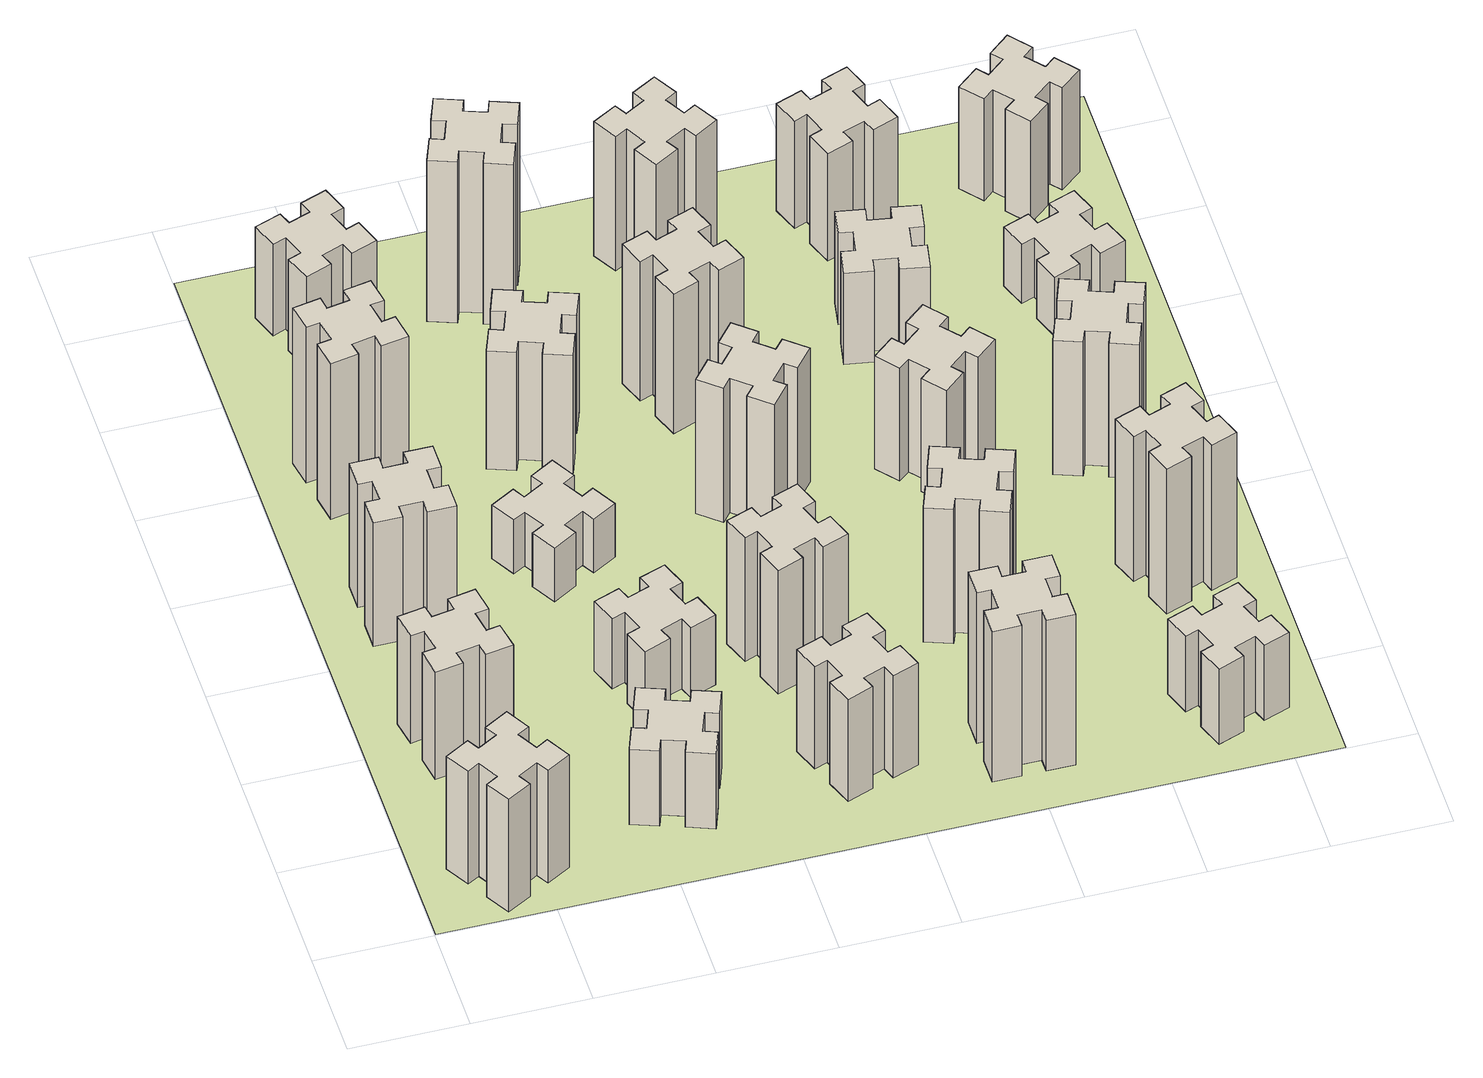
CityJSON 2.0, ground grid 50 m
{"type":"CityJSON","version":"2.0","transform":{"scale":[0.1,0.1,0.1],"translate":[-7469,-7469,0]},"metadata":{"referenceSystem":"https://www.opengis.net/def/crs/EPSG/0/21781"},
"CityObjects":{
"building1":{"type":"Building","attributes":{"class":"1000","function":"1000","usage":"1000","yearOfConstruction":2016,"roofType":"1000","measuredHeight":63,"storeysAboveGround":30,"storeysBelowGround":0},"geometry":[{"type":"Solid","lod":"1","boundaries":[[[[0,1,2,3,4,5,6,7,8,9,10,11,12,13,14,15,16,17,18,19]],[[17,16,20,21]],[[16,15,22,20]],[[15,14,23,22]],[[14,13,24,23]],[[13,12,25,24]],[[12,11,26,25]],[[11,10,27,26]],[[10,9,28,27]],[[9,8,29,28]],[[8,7,30,29]],[[7,6,31,30]],[[6,5,32,31]],[[5,4,33,32]],[[4,3,34,33]],[[3,2,35,34]],[[2,1,36,35]],[[1,0,37,36]],[[0,19,38,37]],[[19,18,39,38]],[[18,17,21,39]],[[24,25,26,27,28,29,30,31,32,33,34,35,36,37,38,39,21,20,22,23]]]]}]},
"building2":{"type":"Building","attributes":{"class":"1000","function":"1000","usage":"1000","yearOfConstruction":2016,"roofType":"1000","measuredHeight":60,"storeysAboveGround":30,"storeysBelowGround":0},"geometry":[{"type":"Solid","lod":"1","boundaries":[[[[40,41,42,43,44,45,46,47,48,49,50,51,52,53,54,55,56,57,58,59]],[[57,56,60,61]],[[56,55,62,60]],[[55,54,63,62]],[[54,53,64,63]],[[53,52,65,64]],[[52,51,66,65]],[[51,50,67,66]],[[50,49,68,67]],[[49,48,69,68]],[[48,47,70,69]],[[47,46,71,70]],[[46,45,72,71]],[[45,44,73,72]],[[44,43,74,73]],[[43,42,75,74]],[[42,41,76,75]],[[41,40,77,76]],[[40,59,78,77]],[[59,58,79,78]],[[58,57,61,79]],[[64,65,66,67,68,69,70,71,72,73,74,75,76,77,78,79,61,60,62,63]]]]}]},
"building3":{"type":"Building","attributes":{"class":"1000","function":"1000","usage":"1000","yearOfConstruction":2016,"roofType":"1000","measuredHeight":69,"storeysAboveGround":30,"storeysBelowGround":0},"geometry":[{"type":"Solid","lod":"1","boundaries":[[[[80,81,82,83,84,85,86,87,88,89,90,91,92,93,94,95,96,97,98,99]],[[97,96,100,101]],[[96,95,102,100]],[[95,94,103,102]],[[94,93,104,103]],[[93,92,105,104]],[[92,91,106,105]],[[91,90,107,106]],[[90,89,108,107]],[[89,88,109,108]],[[88,87,110,109]],[[87,86,111,110]],[[86,85,112,111]],[[85,84,113,112]],[[84,83,114,113]],[[83,82,115,114]],[[82,81,116,115]],[[81,80,117,116]],[[80,99,118,117]],[[99,98,119,118]],[[98,97,101,119]],[[104,105,106,107,108,109,110,111,112,113,114,115,116,117,118,119,101,100,102,103]]]]}]},
"building4":{"type":"Building","attributes":{"class":"1000","function":"1000","usage":"1000","yearOfConstruction":2016,"roofType":"1000","measuredHeight":87,"storeysAboveGround":30,"storeysBelowGround":0},"geometry":[{"type":"Solid","lod":"1","boundaries":[[[[120,121,122,123,124,125,126,127,128,129,130,131,132,133,134,135,136,137,138,139]],[[137,136,140,141]],[[136,135,142,140]],[[135,134,143,142]],[[134,133,144,143]],[[133,132,145,144]],[[132,131,146,145]],[[131,130,147,146]],[[130,129,148,147]],[[129,128,149,148]],[[128,127,150,149]],[[127,126,151,150]],[[126,125,152,151]],[[125,124,153,152]],[[124,123,154,153]],[[123,122,155,154]],[[122,121,156,155]],[[121,120,157,156]],[[120,139,158,157]],[[139,138,159,158]],[[138,137,141,159]],[[144,145,146,147,148,149,150,151,152,153,154,155,156,157,158,159,141,140,142,143]]]]}]},
"building5":{"type":"Building","attributes":{"class":"1000","function":"1000","usage":"1000","yearOfConstruction":2016,"roofType":"1000","measuredHeight":42,"storeysAboveGround":30,"storeysBelowGround":0},"geometry":[{"type":"Solid","lod":"1","boundaries":[[[[160,161,162,163,164,165,166,167,168,169,170,171,172,173,174,175,176,177,178,179]],[[177,176,180,181]],[[176,175,182,180]],[[175,174,183,182]],[[174,173,184,183]],[[173,172,185,184]],[[172,171,186,185]],[[171,170,187,186]],[[170,169,188,187]],[[169,168,189,188]],[[168,167,190,189]],[[167,166,191,190]],[[166,165,192,191]],[[165,164,193,192]],[[164,163,194,193]],[[163,162,195,194]],[[162,161,196,195]],[[161,160,197,196]],[[160,179,198,197]],[[179,178,199,198]],[[178,177,181,199]],[[184,185,186,187,188,189,190,191,192,193,194,195,196,197,198,199,181,180,182,183]]]]}]},
"building6":{"type":"Building","attributes":{"class":"1000","function":"1000","usage":"1000","yearOfConstruction":2016,"roofType":"1000","measuredHeight":51,"storeysAboveGround":30,"storeysBelowGround":0},"geometry":[{"type":"Solid","lod":"1","boundaries":[[[[200,201,202,203,204,205,206,207,208,209,210,211,212,213,214,215,216,217,218,219]],[[217,216,220,221]],[[216,215,222,220]],[[215,214,223,222]],[[214,213,224,223]],[[213,212,225,224]],[[212,211,226,225]],[[211,210,227,226]],[[210,209,228,227]],[[209,208,229,228]],[[208,207,230,229]],[[207,206,231,230]],[[206,205,232,231]],[[205,204,233,232]],[[204,203,234,233]],[[203,202,235,234]],[[202,201,236,235]],[[201,200,237,236]],[[200,219,238,237]],[[219,218,239,238]],[[218,217,221,239]],[[224,225,226,227,228,229,230,231,232,233,234,235,236,237,238,239,221,220,222,223]]]]}]},
"building7":{"type":"Building","attributes":{"class":"1000","function":"1000","usage":"1000","yearOfConstruction":2016,"roofType":"1000","measuredHeight":39,"storeysAboveGround":30,"storeysBelowGround":0},"geometry":[{"type":"Solid","lod":"1","boundaries":[[[[240,241,242,243,244,245,246,247,248,249,250,251,252,253,254,255,256,257,258,259]],[[257,256,260,261]],[[256,255,262,260]],[[255,254,263,262]],[[254,253,264,263]],[[253,252,265,264]],[[252,251,266,265]],[[251,250,267,266]],[[250,249,268,267]],[[249,248,269,268]],[[248,247,270,269]],[[247,246,271,270]],[[246,245,272,271]],[[245,244,273,272]],[[244,243,274,273]],[[243,242,275,274]],[[242,241,276,275]],[[241,240,277,276]],[[240,259,278,277]],[[259,258,279,278]],[[258,257,261,279]],[[264,265,266,267,268,269,270,271,272,273,274,275,276,277,278,279,261,260,262,263]]]]}]},
"building8":{"type":"Building","attributes":{"class":"1000","function":"1000","usage":"1000","yearOfConstruction":2016,"roofType":"1000","measuredHeight":30,"storeysAboveGround":30,"storeysBelowGround":0},"geometry":[{"type":"Solid","lod":"1","boundaries":[[[[280,281,282,283,284,285,286,287,288,289,290,291,292,293,294,295,296,297,298,299]],[[297,296,300,301]],[[296,295,302,300]],[[295,294,303,302]],[[294,293,304,303]],[[293,292,305,304]],[[292,291,306,305]],[[291,290,307,306]],[[290,289,308,307]],[[289,288,309,308]],[[288,287,310,309]],[[287,286,311,310]],[[286,285,312,311]],[[285,284,313,312]],[[284,283,314,313]],[[283,282,315,314]],[[282,281,316,315]],[[281,280,317,316]],[[280,299,318,317]],[[299,298,319,318]],[[298,297,301,319]],[[304,305,306,307,308,309,310,311,312,313,314,315,316,317,318,319,301,300,302,303]]]]}]},
"building9":{"type":"Building","attributes":{"class":"1000","function":"1000","usage":"1000","yearOfConstruction":2016,"roofType":"1000","measuredHeight":66,"storeysAboveGround":30,"storeysBelowGround":0},"geometry":[{"type":"Solid","lod":"1","boundaries":[[[[320,321,322,323,324,325,326,327,328,329,330,331,332,333,334,335,336,337,338,339]],[[337,336,340,341]],[[336,335,342,340]],[[335,334,343,342]],[[334,333,344,343]],[[333,332,345,344]],[[332,331,346,345]],[[331,330,347,346]],[[330,329,348,347]],[[329,328,349,348]],[[328,327,350,349]],[[327,326,351,350]],[[326,325,352,351]],[[325,324,353,352]],[[324,323,354,353]],[[323,322,355,354]],[[322,321,356,355]],[[321,320,357,356]],[[320,339,358,357]],[[339,338,359,358]],[[338,337,341,359]],[[344,345,346,347,348,349,350,351,352,353,354,355,356,357,358,359,341,340,342,343]]]]}]},
"building10":{"type":"Building","attributes":{"class":"1000","function":"1000","usage":"1000","yearOfConstruction":2016,"roofType":"1000","measuredHeight":57,"storeysAboveGround":30,"storeysBelowGround":0},"geometry":[{"type":"Solid","lod":"1","boundaries":[[[[360,361,362,363,364,365,366,367,368,369,370,371,372,373,374,375,376,377,378,379]],[[377,376,380,381]],[[376,375,382,380]],[[375,374,383,382]],[[374,373,384,383]],[[373,372,385,384]],[[372,371,386,385]],[[371,370,387,386]],[[370,369,388,387]],[[369,368,389,388]],[[368,367,390,389]],[[367,366,391,390]],[[366,365,392,391]],[[365,364,393,392]],[[364,363,394,393]],[[363,362,395,394]],[[362,361,396,395]],[[361,360,397,396]],[[360,379,398,397]],[[379,378,399,398]],[[378,377,381,399]],[[384,385,386,387,388,389,390,391,392,393,394,395,396,397,398,399,381,380,382,383]]]]}]},
"building11":{"type":"Building","attributes":{"class":"1000","function":"1000","usage":"1000","yearOfConstruction":2016,"roofType":"1000","measuredHeight":69,"storeysAboveGround":30,"storeysBelowGround":0},"geometry":[{"type":"Solid","lod":"1","boundaries":[[[[400,401,402,403,404,405,406,407,408,409,410,411,412,413,414,415,416,417,418,419]],[[417,416,420,421]],[[416,415,422,420]],[[415,414,423,422]],[[414,413,424,423]],[[413,412,425,424]],[[412,411,426,425]],[[411,410,427,426]],[[410,409,428,427]],[[409,408,429,428]],[[408,407,430,429]],[[407,406,431,430]],[[406,405,432,431]],[[405,404,433,432]],[[404,403,434,433]],[[403,402,435,434]],[[402,401,436,435]],[[401,400,437,436]],[[400,419,438,437]],[[419,418,439,438]],[[418,417,421,439]],[[424,425,426,427,428,429,430,431,432,433,434,435,436,437,438,439,421,420,422,423]]]]}]},
"building12":{"type":"Building","attributes":{"class":"1000","function":"1000","usage":"1000","yearOfConstruction":2016,"roofType":"1000","measuredHeight":90,"storeysAboveGround":30,"storeysBelowGround":0},"geometry":[{"type":"Solid","lod":"1","boundaries":[[[[440,441,442,443,444,445,446,447,448,449,450,451,452,453,454,455,456,457,458,459]],[[457,456,460,461]],[[456,455,462,460]],[[455,454,463,462]],[[454,453,464,463]],[[453,452,465,464]],[[452,451,466,465]],[[451,450,467,466]],[[450,449,468,467]],[[449,448,469,468]],[[448,447,470,469]],[[447,446,471,470]],[[446,445,472,471]],[[445,444,473,472]],[[444,443,474,473]],[[443,442,475,474]],[[442,441,476,475]],[[441,440,477,476]],[[440,459,478,477]],[[459,458,479,478]],[[458,457,461,479]],[[464,465,466,467,468,469,470,471,472,473,474,475,476,477,478,479,461,460,462,463]]]]}]},
"building13":{"type":"Building","attributes":{"class":"1000","function":"1000","usage":"1000","yearOfConstruction":2016,"roofType":"1000","measuredHeight":75,"storeysAboveGround":30,"storeysBelowGround":0},"geometry":[{"type":"Solid","lod":"1","boundaries":[[[[480,481,482,483,484,485,486,487,488,489,490,491,492,493,494,495,496,497,498,499]],[[497,496,500,501]],[[496,495,502,500]],[[495,494,503,502]],[[494,493,504,503]],[[493,492,505,504]],[[492,491,506,505]],[[491,490,507,506]],[[490,489,508,507]],[[489,488,509,508]],[[488,487,510,509]],[[487,486,511,510]],[[486,485,512,511]],[[485,484,513,512]],[[484,483,514,513]],[[483,482,515,514]],[[482,481,516,515]],[[481,480,517,516]],[[480,499,518,517]],[[499,498,519,518]],[[498,497,501,519]],[[504,505,506,507,508,509,510,511,512,513,514,515,516,517,518,519,501,500,502,503]]]]}]},
"building14":{"type":"Building","attributes":{"class":"1000","function":"1000","usage":"1000","yearOfConstruction":2016,"roofType":"1000","measuredHeight":78,"storeysAboveGround":30,"storeysBelowGround":0},"geometry":[{"type":"Solid","lod":"1","boundaries":[[[[520,521,522,523,524,525,526,527,528,529,530,531,532,533,534,535,536,537,538,539]],[[537,536,540,541]],[[536,535,542,540]],[[535,534,543,542]],[[534,533,544,543]],[[533,532,545,544]],[[532,531,546,545]],[[531,530,547,546]],[[530,529,548,547]],[[529,528,549,548]],[[528,527,550,549]],[[527,526,551,550]],[[526,525,552,551]],[[525,524,553,552]],[[524,523,554,553]],[[523,522,555,554]],[[522,521,556,555]],[[521,520,557,556]],[[520,539,558,557]],[[539,538,559,558]],[[538,537,541,559]],[[544,545,546,547,548,549,550,551,552,553,554,555,556,557,558,559,541,540,542,543]]]]}]},
"building15":{"type":"Building","attributes":{"class":"1000","function":"1000","usage":"1000","yearOfConstruction":2016,"roofType":"1000","measuredHeight":84,"storeysAboveGround":30,"storeysBelowGround":0},"geometry":[{"type":"Solid","lod":"1","boundaries":[[[[560,561,562,563,564,565,566,567,568,569,570,571,572,573,574,575,576,577,578,579]],[[577,576,580,581]],[[576,575,582,580]],[[575,574,583,582]],[[574,573,584,583]],[[573,572,585,584]],[[572,571,586,585]],[[571,570,587,586]],[[570,569,588,587]],[[569,568,589,588]],[[568,567,590,589]],[[567,566,591,590]],[[566,565,592,591]],[[565,564,593,592]],[[564,563,594,593]],[[563,562,595,594]],[[562,561,596,595]],[[561,560,597,596]],[[560,579,598,597]],[[579,578,599,598]],[[578,577,581,599]],[[584,585,586,587,588,589,590,591,592,593,594,595,596,597,598,599,581,580,582,583]]]]}]},
"building16":{"type":"Building","attributes":{"class":"1000","function":"1000","usage":"1000","yearOfConstruction":2016,"roofType":"1000","measuredHeight":75,"storeysAboveGround":30,"storeysBelowGround":0},"geometry":[{"type":"Solid","lod":"1","boundaries":[[[[600,601,602,603,604,605,606,607,608,609,610,611,612,613,614,615,616,617,618,619]],[[617,616,620,621]],[[616,615,622,620]],[[615,614,623,622]],[[614,613,624,623]],[[613,612,625,624]],[[612,611,626,625]],[[611,610,627,626]],[[610,609,628,627]],[[609,608,629,628]],[[608,607,630,629]],[[607,606,631,630]],[[606,605,632,631]],[[605,604,633,632]],[[604,603,634,633]],[[603,602,635,634]],[[602,601,636,635]],[[601,600,637,636]],[[600,619,638,637]],[[619,618,639,638]],[[618,617,621,639]],[[624,625,626,627,628,629,630,631,632,633,634,635,636,637,638,639,621,620,622,623]]]]}]},
"building17":{"type":"Building","attributes":{"class":"1000","function":"1000","usage":"1000","yearOfConstruction":2016,"roofType":"1000","measuredHeight":75,"storeysAboveGround":30,"storeysBelowGround":0},"geometry":[{"type":"Solid","lod":"1","boundaries":[[[[640,641,642,643,644,645,646,647,648,649,650,651,652,653,654,655,656,657,658,659]],[[657,656,660,661]],[[656,655,662,660]],[[655,654,663,662]],[[654,653,664,663]],[[653,652,665,664]],[[652,651,666,665]],[[651,650,667,666]],[[650,649,668,667]],[[649,648,669,668]],[[648,647,670,669]],[[647,646,671,670]],[[646,645,672,671]],[[645,644,673,672]],[[644,643,674,673]],[[643,642,675,674]],[[642,641,676,675]],[[641,640,677,676]],[[640,659,678,677]],[[659,658,679,678]],[[658,657,661,679]],[[664,665,666,667,668,669,670,671,672,673,674,675,676,677,678,679,661,660,662,663]]]]}]},
"building18":{"type":"Building","attributes":{"class":"1000","function":"1000","usage":"1000","yearOfConstruction":2016,"roofType":"1000","measuredHeight":63,"storeysAboveGround":30,"storeysBelowGround":0},"geometry":[{"type":"Solid","lod":"1","boundaries":[[[[680,681,682,683,684,685,686,687,688,689,690,691,692,693,694,695,696,697,698,699]],[[697,696,700,701]],[[696,695,702,700]],[[695,694,703,702]],[[694,693,704,703]],[[693,692,705,704]],[[692,691,706,705]],[[691,690,707,706]],[[690,689,708,707]],[[689,688,709,708]],[[688,687,710,709]],[[687,686,711,710]],[[686,685,712,711]],[[685,684,713,712]],[[684,683,714,713]],[[683,682,715,714]],[[682,681,716,715]],[[681,680,717,716]],[[680,699,718,717]],[[699,698,719,718]],[[698,697,701,719]],[[704,705,706,707,708,709,710,711,712,713,714,715,716,717,718,719,701,700,702,703]]]]}]},
"building19":{"type":"Building","attributes":{"class":"1000","function":"1000","usage":"1000","yearOfConstruction":2016,"roofType":"1000","measuredHeight":51,"storeysAboveGround":30,"storeysBelowGround":0},"geometry":[{"type":"Solid","lod":"1","boundaries":[[[[720,721,722,723,724,725,726,727,728,729,730,731,732,733,734,735,736,737,738,739]],[[737,736,740,741]],[[736,735,742,740]],[[735,734,743,742]],[[734,733,744,743]],[[733,732,745,744]],[[732,731,746,745]],[[731,730,747,746]],[[730,729,748,747]],[[729,728,749,748]],[[728,727,750,749]],[[727,726,751,750]],[[726,725,752,751]],[[725,724,753,752]],[[724,723,754,753]],[[723,722,755,754]],[[722,721,756,755]],[[721,720,757,756]],[[720,739,758,757]],[[739,738,759,758]],[[738,737,741,759]],[[744,745,746,747,748,749,750,751,752,753,754,755,756,757,758,759,741,740,742,743]]]]}]},
"building20":{"type":"Building","attributes":{"class":"1000","function":"1000","usage":"1000","yearOfConstruction":2016,"roofType":"1000","measuredHeight":42,"storeysAboveGround":30,"storeysBelowGround":0},"geometry":[{"type":"Solid","lod":"1","boundaries":[[[[760,761,762,763,764,765,766,767,768,769,770,771,772,773,774,775,776,777,778,779]],[[777,776,780,781]],[[776,775,782,780]],[[775,774,783,782]],[[774,773,784,783]],[[773,772,785,784]],[[772,771,786,785]],[[771,770,787,786]],[[770,769,788,787]],[[769,768,789,788]],[[768,767,790,789]],[[767,766,791,790]],[[766,765,792,791]],[[765,764,793,792]],[[764,763,794,793]],[[763,762,795,794]],[[762,761,796,795]],[[761,760,797,796]],[[760,779,798,797]],[[779,778,799,798]],[[778,777,781,799]],[[784,785,786,787,788,789,790,791,792,793,794,795,796,797,798,799,781,780,782,783]]]]}]},
"building21":{"type":"Building","attributes":{"class":"1000","function":"1000","usage":"1000","yearOfConstruction":2016,"roofType":"1000","measuredHeight":60,"storeysAboveGround":30,"storeysBelowGround":0},"geometry":[{"type":"Solid","lod":"1","boundaries":[[[[800,801,802,803,804,805,806,807,808,809,810,811,812,813,814,815,816,817,818,819]],[[817,816,820,821]],[[816,815,822,820]],[[815,814,823,822]],[[814,813,824,823]],[[813,812,825,824]],[[812,811,826,825]],[[811,810,827,826]],[[810,809,828,827]],[[809,808,829,828]],[[808,807,830,829]],[[807,806,831,830]],[[806,805,832,831]],[[805,804,833,832]],[[804,803,834,833]],[[803,802,835,834]],[[802,801,836,835]],[[801,800,837,836]],[[800,819,838,837]],[[819,818,839,838]],[[818,817,821,839]],[[824,825,826,827,828,829,830,831,832,833,834,835,836,837,838,839,821,820,822,823]]]]}]},
"building22":{"type":"Building","attributes":{"class":"1000","function":"1000","usage":"1000","yearOfConstruction":2016,"roofType":"1000","measuredHeight":81,"storeysAboveGround":30,"storeysBelowGround":0},"geometry":[{"type":"Solid","lod":"1","boundaries":[[[[840,841,842,843,844,845,846,847,848,849,850,851,852,853,854,855,856,857,858,859]],[[857,856,860,861]],[[856,855,862,860]],[[855,854,863,862]],[[854,853,864,863]],[[853,852,865,864]],[[852,851,866,865]],[[851,850,867,866]],[[850,849,868,867]],[[849,848,869,868]],[[848,847,870,869]],[[847,846,871,870]],[[846,845,872,871]],[[845,844,873,872]],[[844,843,874,873]],[[843,842,875,874]],[[842,841,876,875]],[[841,840,877,876]],[[840,859,878,877]],[[859,858,879,878]],[[858,857,861,879]],[[864,865,866,867,868,869,870,871,872,873,874,875,876,877,878,879,861,860,862,863]]]]}]},
"building23":{"type":"Building","attributes":{"class":"1000","function":"1000","usage":"1000","yearOfConstruction":2016,"roofType":"1000","measuredHeight":75,"storeysAboveGround":30,"storeysBelowGround":0},"geometry":[{"type":"Solid","lod":"1","boundaries":[[[[880,881,882,883,884,885,886,887,888,889,890,891,892,893,894,895,896,897,898,899]],[[897,896,900,901]],[[896,895,902,900]],[[895,894,903,902]],[[894,893,904,903]],[[893,892,905,904]],[[892,891,906,905]],[[891,890,907,906]],[[890,889,908,907]],[[889,888,909,908]],[[888,887,910,909]],[[887,886,911,910]],[[886,885,912,911]],[[885,884,913,912]],[[884,883,914,913]],[[883,882,915,914]],[[882,881,916,915]],[[881,880,917,916]],[[880,899,918,917]],[[899,898,919,918]],[[898,897,901,919]],[[904,905,906,907,908,909,910,911,912,913,914,915,916,917,918,919,901,900,902,903]]]]}]},
"building24":{"type":"Building","attributes":{"class":"1000","function":"1000","usage":"1000","yearOfConstruction":2016,"roofType":"1000","measuredHeight":33,"storeysAboveGround":30,"storeysBelowGround":0},"geometry":[{"type":"Solid","lod":"1","boundaries":[[[[920,921,922,923,924,925,926,927,928,929,930,931,932,933,934,935,936,937,938,939]],[[937,936,940,941]],[[936,935,942,940]],[[935,934,943,942]],[[934,933,944,943]],[[933,932,945,944]],[[932,931,946,945]],[[931,930,947,946]],[[930,929,948,947]],[[929,928,949,948]],[[928,927,950,949]],[[927,926,951,950]],[[926,925,952,951]],[[925,924,953,952]],[[924,923,954,953]],[[923,922,955,954]],[[922,921,956,955]],[[921,920,957,956]],[[920,939,958,957]],[[939,938,959,958]],[[938,937,941,959]],[[944,945,946,947,948,949,950,951,952,953,954,955,956,957,958,959,941,940,942,943]]]]}]},
"building25":{"type":"Building","attributes":{"class":"1000","function":"1000","usage":"1000","yearOfConstruction":2016,"roofType":"1000","measuredHeight":57,"storeysAboveGround":30,"storeysBelowGround":0},"geometry":[{"type":"Solid","lod":"1","boundaries":[[[[960,961,962,963,964,965,966,967,968,969,970,971,972,973,974,975,976,977,978,979]],[[977,976,980,981]],[[976,975,982,980]],[[975,974,983,982]],[[974,973,984,983]],[[973,972,985,984]],[[972,971,986,985]],[[971,970,987,986]],[[970,969,988,987]],[[969,968,989,988]],[[968,967,990,989]],[[967,966,991,990]],[[966,965,992,991]],[[965,964,993,992]],[[964,963,994,993]],[[963,962,995,994]],[[962,961,996,995]],[[961,960,997,996]],[[960,979,998,997]],[[979,978,999,998]],[[978,977,981,999]],[[984,985,986,987,988,989,990,991,992,993,994,995,996,997,998,999,981,980,982,983]]]]}]},
"landuse1":{"type":"LandUse","attributes":{"name":"plot1","function":"1010"},"geometry":[{"type":"MultiSurface","lod":"1","boundaries":[[[1000,1001,1002,1003]]]}]}
},
"vertices":[
[387,155,0],[474,205,0],[504,153,0],[608,213,0],[548,317,0],[496,287,0],[446,374,0],[498,404,0],[438,508,0],[334,448,0],[364,396,0],[277,346,0],[247,398,0],[143,338,0],[203,234,0],[255,264,0],[305,177,0],[253,147,0],[313,43,0],[417,103,0],[305,177,630],[253,147,630],[255,264,630],[203,234,630],[143,338,630],[247,398,630],[277,346,630],[364,396,630],[334,448,630],[438,508,630],[498,404,630],[446,374,630],[496,287,630],[548,317,630],[608,213,630],[504,153,630],[474,205,630],[387,155,630],[417,103,630],[313,43,630],
[345,898,0],[444,916,0],[454,857,0],[572,877,0],[551,996,0],[492,985,0],[475,1084,0],[534,1094,0],[513,1212,0],[395,1191,0],[405,1132,0],[307,1115,0],[297,1174,0],[178,1153,0],[199,1035,0],[258,1045,0],[276,947,0],[217,937,0],[237,818,0],[356,839,0],[276,947,600],[217,937,600],[258,1045,600],[199,1035,600],[178,1153,600],[297,1174,600],[307,1115,600],[405,1132,600],[395,1191,600],[513,1212,600],[534,1094,600],[475,1084,600],[492,985,600],[551,996,600],[572,877,600],[454,857,600],[444,916,600],[345,898,600],[356,839,600],[237,818,600],
[265,1805,0],[265,1705,0],[205,1705,0],[205,1585,0],[325,1585,0],[325,1645,0],[425,1645,0],[425,1585,0],[545,1585,0],[545,1705,0],[485,1705,0],[485,1805,0],[545,1805,0],[545,1925,0],[425,1925,0],[425,1865,0],[325,1865,0],[325,1925,0],[205,1925,0],[205,1805,0],[325,1865,690],[325,1925,690],[425,1865,690],[425,1925,690],[545,1925,690],[545,1805,690],[485,1805,690],[485,1705,690],[545,1705,690],[545,1585,690],[425,1585,690],[425,1645,690],[325,1645,690],[325,1585,690],[205,1585,690],[205,1705,690],[265,1705,690],[265,1805,690],[205,1805,690],[205,1925,690],
[405,2612,0],[307,2595,0],[297,2654,0],[178,2633,0],[199,2515,0],[258,2525,0],[276,2427,0],[217,2417,0],[237,2298,0],[356,2319,0],[345,2378,0],[444,2396,0],[454,2337,0],[572,2357,0],[551,2476,0],[492,2465,0],[475,2564,0],[534,2574,0],[513,2692,0],[395,2671,0],[475,2564,870],[534,2574,870],[492,2465,870],[551,2476,870],[572,2357,870],[454,2337,870],[444,2396,870],[345,2378,870],[356,2319,870],[237,2298,870],[217,2417,870],[276,2427,870],[258,2525,870],[199,2515,870],[178,2633,870],[297,2654,870],[307,2595,870],[405,2612,870],[395,2671,870],[513,2692,870],
[1202,391,0],[1236,485,0],[1292,464,0],[1333,577,0],[1220,618,0],[1200,562,0],[1106,596,0],[1127,652,0],[1014,693,0],[973,580,0],[1029,560,0],[995,466,0],[939,487,0],[897,374,0],[1010,333,0],[1031,389,0],[1125,355,0],[1104,299,0],[1217,257,0],[1258,370,0],[1125,355,420],[1104,299,420],[1031,389,420],[1010,333,420],[897,374,420],[939,487,420],[995,466,420],[1029,560,420],[973,580,420],[1014,693,420],[1127,652,420],[1106,596,420],[1200,562,420],[1220,618,420],[1333,577,420],[1292,464,420],[1236,485,420],[1202,391,420],[1258,370,420],[1217,257,420],
[485,3456,0],[391,3422,0],[370,3478,0],[257,3437,0],[299,3324,0],[355,3345,0],[389,3251,0],[333,3230,0],[374,3117,0],[487,3159,0],[466,3215,0],[560,3249,0],[580,3193,0],[693,3234,0],[652,3347,0],[596,3326,0],[562,3420,0],[618,3440,0],[577,3553,0],[464,3512,0],[562,3420,510],[618,3440,510],[596,3326,510],[652,3347,510],[693,3234,510],[580,3193,510],[560,3249,510],[466,3215,510],[487,3159,510],[374,3117,510],[333,3230,510],[389,3251,510],[355,3345,510],[299,3324,510],[257,3437,510],[370,3478,510],[391,3422,510],[485,3456,510],[464,3512,510],[577,3553,510],
[1095,1125,0],[1129,1031,0],[1073,1010,0],[1114,897,0],[1227,939,0],[1206,995,0],[1300,1029,0],[1320,973,0],[1433,1014,0],[1392,1127,0],[1336,1106,0],[1302,1200,0],[1358,1220,0],[1317,1333,0],[1204,1292,0],[1225,1236,0],[1131,1202,0],[1110,1258,0],[997,1217,0],[1039,1104,0],[1131,1202,390],[1110,1258,390],[1225,1236,390],[1204,1292,390],[1317,1333,390],[1358,1220,390],[1302,1200,390],[1336,1106,390],[1392,1127,390],[1433,1014,390],[1320,973,390],[1300,1029,390],[1206,995,390],[1227,939,390],[1114,897,390],[1073,1010,390],[1129,1031,390],[1095,1125,390],[1039,1104,390],[997,1217,390],
[1027,1735,0],[1114,1785,0],[1144,1733,0],[1248,1793,0],[1188,1897,0],[1136,1867,0],[1086,1954,0],[1138,1984,0],[1078,2088,0],[974,2028,0],[1004,1976,0],[917,1926,0],[887,1978,0],[783,1918,0],[843,1814,0],[895,1844,0],[945,1757,0],[893,1727,0],[953,1623,0],[1057,1683,0],[945,1757,300],[893,1727,300],[895,1844,300],[843,1814,300],[783,1918,300],[887,1978,300],[917,1926,300],[1004,1976,300],[974,2028,300],[1078,2088,300],[1138,1984,300],[1086,1954,300],[1136,1867,300],[1188,1897,300],[1248,1793,300],[1144,1733,300],[1114,1785,300],[1027,1735,300],[1057,1683,300],[953,1623,300],
[1200,2582,0],[1106,2616,0],[1127,2672,0],[1014,2713,0],[973,2600,0],[1029,2580,0],[995,2486,0],[939,2507,0],[897,2394,0],[1010,2353,0],[1031,2409,0],[1125,2375,0],[1104,2319,0],[1217,2277,0],[1258,2390,0],[1202,2411,0],[1236,2505,0],[1292,2484,0],[1333,2597,0],[1220,2638,0],[1236,2505,660],[1292,2484,660],[1202,2411,660],[1258,2390,660],[1217,2277,660],[1104,2319,660],[1125,2375,660],[1031,2409,660],[1010,2353,660],[897,2394,660],[939,2507,660],[995,2486,660],[1029,2580,660],[973,2600,660],[1014,2713,660],[1127,2672,660],[1106,2616,660],[1200,2582,660],[1220,2638,660],[1333,2597,660],
[1735,485,0],[1769,391,0],[1713,370,0],[1754,257,0],[1867,299,0],[1846,355,0],[1940,389,0],[1960,333,0],[2073,374,0],[2032,487,0],[1976,466,0],[1942,560,0],[1998,580,0],[1957,693,0],[1844,652,0],[1865,596,0],[1771,562,0],[1750,618,0],[1637,577,0],[1679,464,0],[1771,562,570],[1750,618,570],[1865,596,570],[1844,652,570],[1957,693,570],[1998,580,570],[1942,560,570],[1976,466,570],[2032,487,570],[2073,374,570],[1960,333,570],[1940,389,570],[1846,355,570],[1867,299,570],[1754,257,570],[1713,370,570],[1769,391,570],[1735,485,570],[1679,464,570],[1637,577,570],
[1746,995,0],[1840,1029,0],[1860,973,0],[1973,1014,0],[1932,1127,0],[1876,1106,0],[1842,1200,0],[1898,1220,0],[1857,1333,0],[1744,1292,0],[1765,1236,0],[1671,1202,0],[1650,1258,0],[1537,1217,0],[1579,1104,0],[1635,1125,0],[1669,1031,0],[1613,1010,0],[1654,897,0],[1767,939,0],[1669,1031,690],[1613,1010,690],[1635,1125,690],[1579,1104,690],[1537,1217,690],[1650,1258,690],[1671,1202,690],[1765,1236,690],[1744,1292,690],[1857,1333,690],[1898,1220,690],[1842,1200,690],[1876,1106,690],[1932,1127,690],[1973,1014,690],[1860,973,690],[1840,1029,690],[1746,995,690],[1767,939,690],[1654,897,690],
[1200,3422,0],[1106,3456,0],[1127,3512,0],[1014,3553,0],[973,3440,0],[1029,3420,0],[995,3326,0],[939,3347,0],[897,3234,0],[1010,3193,0],[1031,3249,0],[1125,3215,0],[1104,3159,0],[1217,3117,0],[1258,3230,0],[1202,3251,0],[1236,3345,0],[1292,3324,0],[1333,3437,0],[1220,3478,0],[1236,3345,900],[1292,3324,900],[1202,3251,900],[1258,3230,900],[1217,3117,900],[1104,3159,900],[1125,3215,900],[1031,3249,900],[1010,3193,900],[897,3234,900],[939,3347,900],[995,3326,900],[1029,3420,900],[973,3440,900],[1014,3553,900],[1127,3512,900],[1106,3456,900],[1200,3422,900],[1220,3478,900],[1333,3437,900],
[1746,1903,0],[1823,1839,0],[1784,1793,0],[1876,1716,0],[1953,1808,0],[1907,1846,0],[1972,1923,0],[2018,1884,0],[2095,1976,0],[2003,2053,0],[1964,2007,0],[1888,2072,0],[1926,2118,0],[1834,2195,0],[1757,2103,0],[1803,2064,0],[1739,1988,0],[1693,2026,0],[1616,1934,0],[1708,1857,0],[1739,1988,750],[1693,2026,750],[1803,2064,750],[1757,2103,750],[1834,2195,750],[1926,2118,750],[1888,2072,750],[1964,2007,750],[2003,2053,750],[2095,1976,750],[2018,1884,750],[1972,1923,750],[1907,1846,750],[1953,1808,750],[1876,1716,750],[1784,1793,750],[1823,1839,750],[1746,1903,750],[1708,1857,750],[1616,1934,750],
[1765,2716,0],[1671,2682,0],[1650,2738,0],[1537,2697,0],[1579,2584,0],[1635,2605,0],[1669,2511,0],[1613,2490,0],[1654,2377,0],[1767,2419,0],[1746,2475,0],[1840,2509,0],[1860,2453,0],[1973,2494,0],[1932,2607,0],[1876,2586,0],[1842,2680,0],[1898,2700,0],[1857,2813,0],[1744,2772,0],[1842,2680,780],[1898,2700,780],[1876,2586,780],[1932,2607,780],[1973,2494,780],[1860,2453,780],[1840,2509,780],[1746,2475,780],[1767,2419,780],[1654,2377,780],[1613,2490,780],[1669,2511,780],[1635,2605,780],[1579,2584,780],[1537,2697,780],[1650,2738,780],[1671,2682,780],[1765,2716,780],[1744,2772,780],[1857,2813,780],
[2605,325,0],[2605,425,0],[2665,425,0],[2665,545,0],[2545,545,0],[2545,485,0],[2445,485,0],[2445,545,0],[2325,545,0],[2325,425,0],[2385,425,0],[2385,325,0],[2325,325,0],[2325,205,0],[2445,205,0],[2445,265,0],[2545,265,0],[2545,205,0],[2665,205,0],[2665,325,0],[2545,265,840],[2545,205,840],[2445,265,840],[2445,205,840],[2325,205,840],[2325,325,840],[2385,325,840],[2385,425,840],[2325,425,840],[2325,545,840],[2445,545,840],[2445,485,840],[2545,485,840],[2545,545,840],[2665,545,840],[2665,425,840],[2605,425,840],[2605,325,840],[2665,325,840],[2665,205,840],
[2580,1202,0],[2486,1236,0],[2507,1292,0],[2394,1333,0],[2353,1220,0],[2409,1200,0],[2375,1106,0],[2319,1127,0],[2277,1014,0],[2390,973,0],[2411,1029,0],[2505,995,0],[2484,939,0],[2597,897,0],[2638,1010,0],[2582,1031,0],[2616,1125,0],[2672,1104,0],[2713,1217,0],[2600,1258,0],[2616,1125,750],[2672,1104,750],[2582,1031,750],[2638,1010,750],[2597,897,750],[2484,939,750],[2505,995,750],[2411,1029,750],[2390,973,750],[2277,1014,750],[2319,1127,750],[2375,1106,750],[2409,1200,750],[2353,1220,750],[2394,1333,750],[2507,1292,750],[2486,1236,750],[2580,1202,750],[2600,1258,750],[2713,1217,750],
[1976,3347,0],[1926,3434,0],[1978,3464,0],[1918,3568,0],[1814,3508,0],[1844,3456,0],[1757,3406,0],[1727,3458,0],[1623,3398,0],[1683,3294,0],[1735,3324,0],[1785,3237,0],[1733,3207,0],[1793,3103,0],[1897,3163,0],[1867,3215,0],[1954,3265,0],[1984,3213,0],[2088,3273,0],[2028,3377,0],[1954,3265,750],[1984,3213,750],[1867,3215,750],[1897,3163,750],[1793,3103,750],[1733,3207,750],[1785,3237,750],[1735,3324,750],[1683,3294,750],[1623,3398,750],[1727,3458,750],[1757,3406,750],[1844,3456,750],[1814,3508,750],[1918,3568,750],[1978,3464,750],[1926,3434,750],[1976,3347,750],[2028,3377,750],[2088,3273,750],
[2479,1923,0],[2543,1846,0],[2497,1808,0],[2574,1716,0],[2666,1793,0],[2628,1839,0],[2704,1903,0],[2743,1857,0],[2835,1934,0],[2758,2026,0],[2712,1988,0],[2647,2064,0],[2693,2103,0],[2616,2195,0],[2524,2118,0],[2563,2072,0],[2486,2007,0],[2448,2053,0],[2356,1976,0],[2433,1884,0],[2486,2007,630],[2448,2053,630],[2563,2072,630],[2524,2118,630],[2616,2195,630],[2693,2103,630],[2647,2064,630],[2712,1988,630],[2758,2026,630],[2835,1934,630],[2743,1857,630],[2704,1903,630],[2628,1839,630],[2666,1793,630],[2574,1716,630],[2497,1808,630],[2543,1846,630],[2479,1923,630],[2433,1884,630],[2356,1976,630],
[2496,2764,0],[2478,2665,0],[2419,2676,0],[2398,2557,0],[2517,2537,0],[2527,2596,0],[2625,2578,0],[2615,2519,0],[2733,2498,0],[2754,2617,0],[2695,2627,0],[2712,2725,0],[2771,2715,0],[2792,2833,0],[2674,2854,0],[2664,2795,0],[2565,2812,0],[2576,2871,0],[2457,2892,0],[2437,2774,0],[2565,2812,510],[2576,2871,510],[2664,2795,510],[2674,2854,510],[2792,2833,510],[2771,2715,510],[2712,2725,510],[2695,2627,510],[2754,2617,510],[2733,2498,510],[2615,2519,510],[2625,2578,510],[2527,2596,510],[2517,2537,510],[2398,2557,510],[2419,2676,510],[2478,2665,510],[2496,2764,510],[2437,2774,510],[2457,2892,510],
[3326,255,0],[3420,289,0],[3440,233,0],[3553,274,0],[3512,387,0],[3456,366,0],[3422,460,0],[3478,480,0],[3437,593,0],[3324,552,0],[3345,496,0],[3251,462,0],[3230,518,0],[3117,477,0],[3159,364,0],[3215,385,0],[3249,291,0],[3193,270,0],[3234,157,0],[3347,199,0],[3249,291,420],[3193,270,420],[3215,385,420],[3159,364,420],[3117,477,420],[3230,518,420],[3251,462,420],[3345,496,420],[3324,552,420],[3437,593,420],[3478,480,420],[3422,460,420],[3456,366,420],[3512,387,420],[3553,274,420],[3440,233,420],[3420,289,420],[3326,255,420],[3347,199,420],[3234,157,420],
[2716,3326,0],[2682,3420,0],[2738,3440,0],[2697,3553,0],[2584,3512,0],[2605,3456,0],[2511,3422,0],[2490,3478,0],[2377,3437,0],[2419,3324,0],[2475,3345,0],[2509,3251,0],[2453,3230,0],[2494,3117,0],[2607,3159,0],[2586,3215,0],[2680,3249,0],[2700,3193,0],[2813,3234,0],[2772,3347,0],[2680,3249,600],[2700,3193,600],[2586,3215,600],[2607,3159,600],[2494,3117,600],[2453,3230,600],[2509,3251,600],[2475,3345,600],[2419,3324,600],[2377,3437,600],[2490,3478,600],[2511,3422,600],[2605,3456,600],[2584,3512,600],[2697,3553,600],[2738,3440,600],[2682,3420,600],[2716,3326,600],[2772,3347,600],[2813,3234,600],
[3215,1125,0],[3249,1031,0],[3193,1010,0],[3234,897,0],[3347,939,0],[3326,995,0],[3420,1029,0],[3440,973,0],[3553,1014,0],[3512,1127,0],[3456,1106,0],[3422,1200,0],[3478,1220,0],[3437,1333,0],[3324,1292,0],[3345,1236,0],[3251,1202,0],[3230,1258,0],[3117,1217,0],[3159,1104,0],[3251,1202,810],[3230,1258,810],[3345,1236,810],[3324,1292,810],[3437,1333,810],[3478,1220,810],[3422,1200,810],[3456,1106,810],[3512,1127,810],[3553,1014,810],[3440,973,810],[3420,1029,810],[3326,995,810],[3347,939,810],[3234,897,810],[3193,1010,810],[3249,1031,810],[3215,1125,810],[3159,1104,810],[3117,1217,810],
[3322,1771,0],[3356,1865,0],[3412,1844,0],[3453,1957,0],[3340,1998,0],[3320,1942,0],[3226,1976,0],[3247,2032,0],[3134,2073,0],[3093,1960,0],[3149,1940,0],[3115,1846,0],[3059,1867,0],[3017,1754,0],[3130,1713,0],[3151,1769,0],[3245,1735,0],[3224,1679,0],[3337,1637,0],[3378,1750,0],[3245,1735,750],[3224,1679,750],[3151,1769,750],[3130,1713,750],[3017,1754,750],[3059,1867,750],[3115,1846,750],[3149,1940,750],[3093,1960,750],[3134,2073,750],[3247,2032,750],[3226,1976,750],[3320,1942,750],[3340,1998,750],[3453,1957,750],[3412,1844,750],[3356,1865,750],[3322,1771,750],[3378,1750,750],[3337,1637,750],
[3456,2686,0],[3422,2780,0],[3478,2800,0],[3437,2913,0],[3324,2872,0],[3345,2816,0],[3251,2782,0],[3230,2838,0],[3117,2797,0],[3159,2684,0],[3215,2705,0],[3249,2611,0],[3193,2590,0],[3234,2477,0],[3347,2519,0],[3326,2575,0],[3420,2609,0],[3440,2553,0],[3553,2594,0],[3512,2707,0],[3420,2609,330],[3440,2553,330],[3326,2575,330],[3347,2519,330],[3234,2477,330],[3193,2590,330],[3249,2611,330],[3215,2705,330],[3159,2684,330],[3117,2797,330],[3230,2838,330],[3251,2782,330],[3345,2816,330],[3324,2872,330],[3437,2913,330],[3478,2800,330],[3422,2780,330],[3456,2686,330],[3512,2707,330],[3553,2594,330],
[3219,3303,0],[3283,3226,0],[3237,3188,0],[3314,3096,0],[3406,3173,0],[3368,3219,0],[3444,3283,0],[3483,3237,0],[3575,3314,0],[3498,3406,0],[3452,3368,0],[3387,3444,0],[3433,3483,0],[3356,3575,0],[3264,3498,0],[3303,3452,0],[3226,3387,0],[3188,3433,0],[3096,3356,0],[3173,3264,0],[3226,3387,570],[3188,3433,570],[3303,3452,570],[3264,3498,570],[3356,3575,570],[3433,3483,570],[3387,3444,570],[3452,3368,570],[3498,3406,570],[3575,3314,570],[3483,3237,570],[3444,3283,570],[3368,3219,570],[3406,3173,570],[3314,3096,570],[3237,3188,570],[3283,3226,570],[3219,3303,570],[3173,3264,570],[3096,3356,570],
[5,3705,0],[3705,3705,0],[3705,5,0],[5,5,0]
]}
